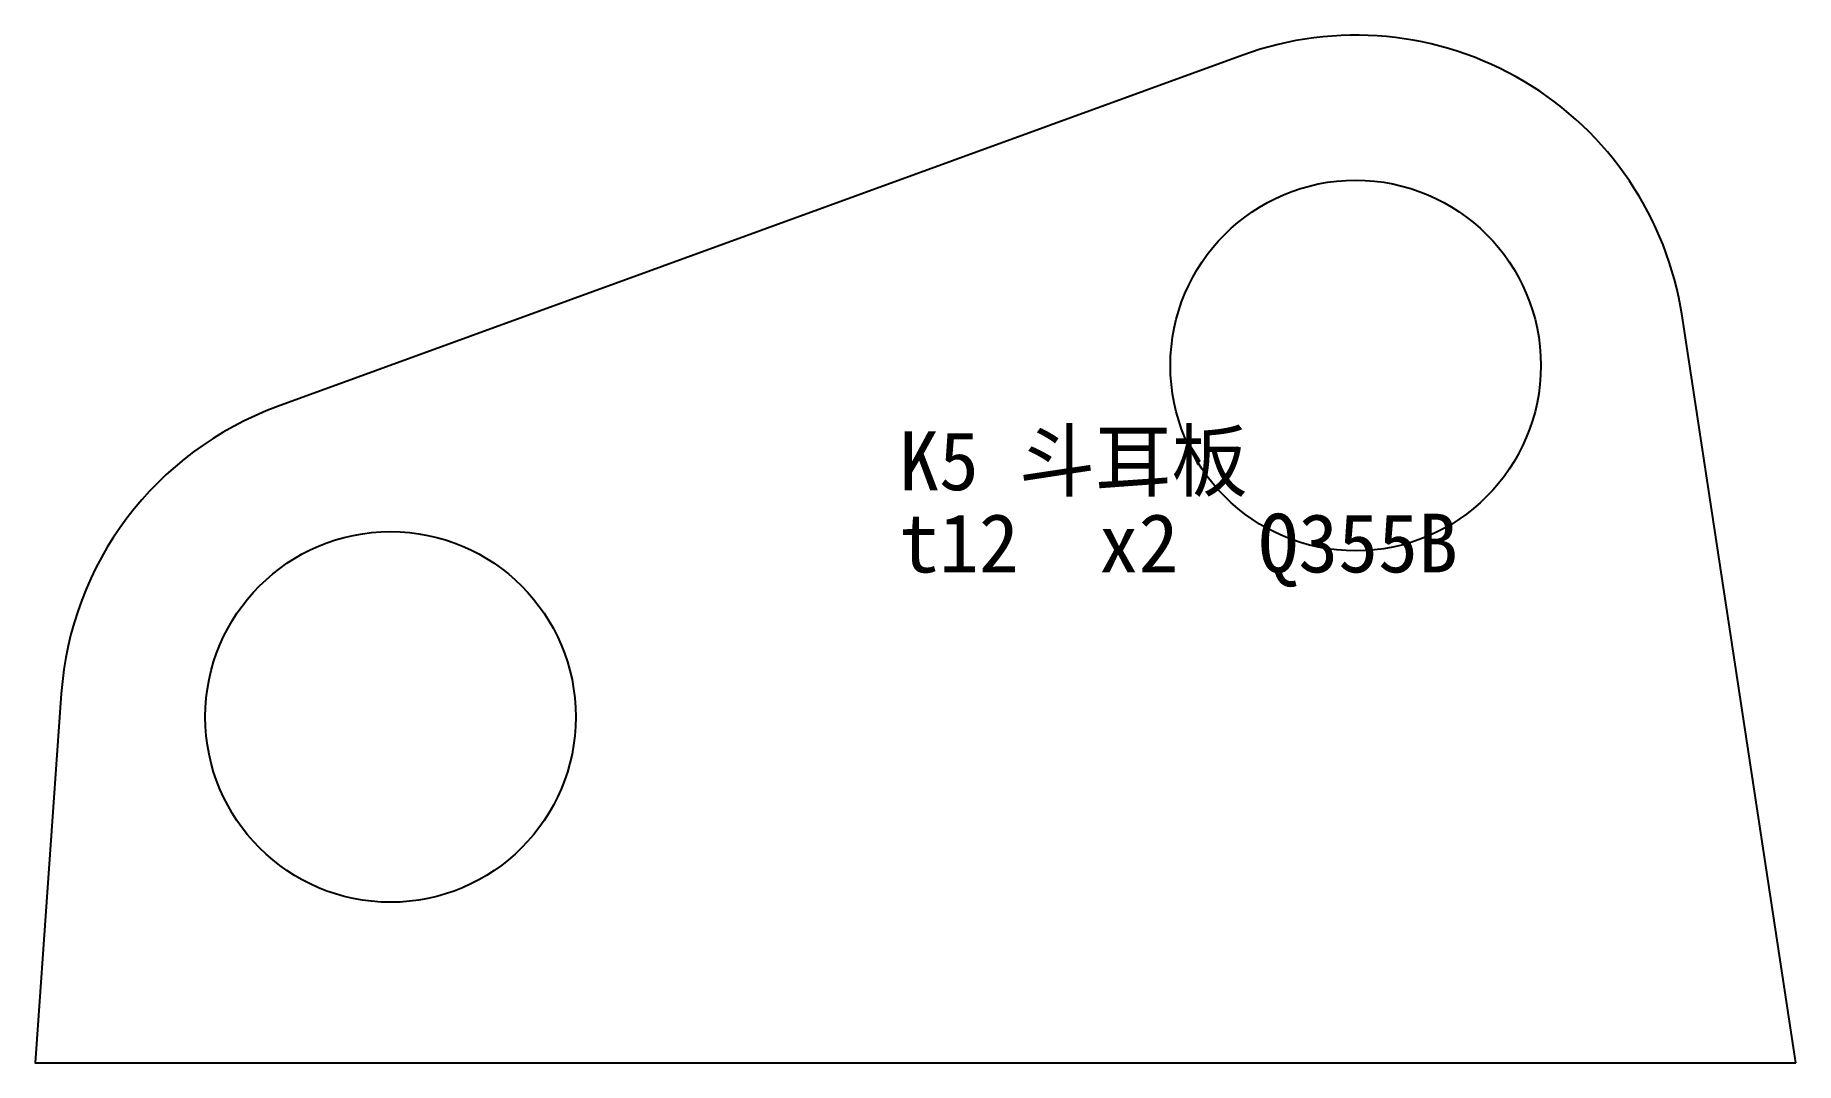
# Model space of a CAD drawing. Header units: millimetres. Extents: x -180 to 60, y -95 to 45.
import ezdxf

# ---------------------------------------------------------------- set-up
doc = ezdxf.new("R2010")
doc.units = ezdxf.units.MM
doc.layers.add('CUT', color=7, linetype='Continuous')
doc.layers.add('MARK', color=3, linetype='Continuous')

msp = doc.modelspace()

# ---------------------------------------------------------------- linework, layer by layer
at = {"layer": 'CUT'}
msp.add_lwpolyline([(60, -95), (44.49, 6.78, 0.473402), (-15.39, 42.29), (-146.95, -5.59, 0.296031), (-176.45, -44.71), (-180, -95)], format="xyb", close=True, dxfattribs=at)
for centre in [(0, 0), (-131.56, -47.88)]:
    msp.add_circle(centre, 25.25, dxfattribs=at)

# ---------------------------------------------------------------- texts
at = {"layer": 'MARK'}
for s, p in [('K5 斗耳板', (-62.24, -16.99)), ('t12  x2  Q355B', (-62.24, -28.19))]:
    msp.add_text(s, height=8, dxfattribs=at).set_placement(p)

doc.saveas('drawing.dxf')
